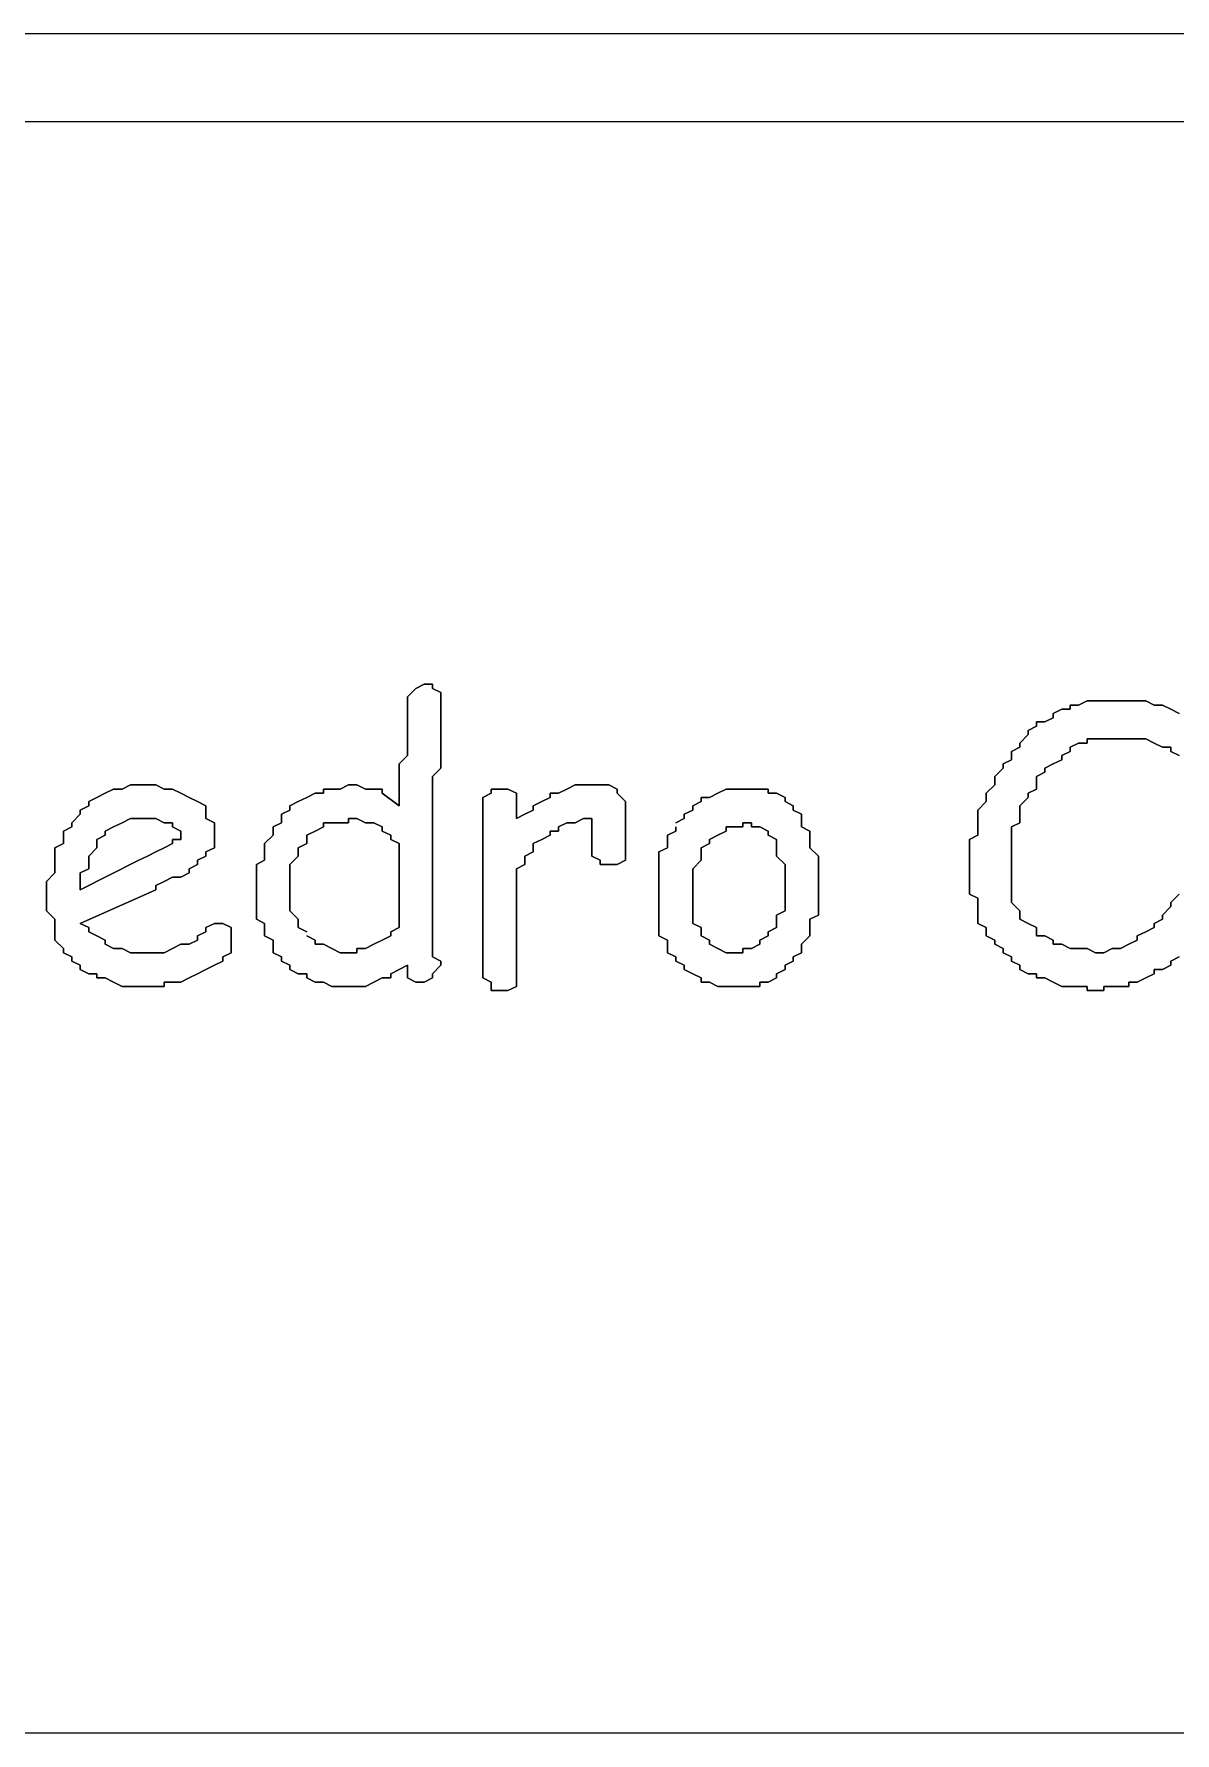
# Model space of a CAD drawing. Header units: metres. Extents: x 2.9 to 42.8, y 1.7 to 28.7.
# Drawn here: x 38.148 to 38.627, y 10.943 to 11.658 of the extents above; entities that cross this region are included whole.
import ezdxf

# ---------------------------------------------------------------- set-up
doc = ezdxf.new("R2010")
doc.units = ezdxf.units.M
doc.layers.add('NEGRO', color=7, linetype='Continuous')
doc.layers.add('VERDE', color=3, linetype='Continuous')

msp = doc.modelspace()

# ---------------------------------------------------------------- linework, layer by layer
at = {"layer": 'NEGRO', "lineweight": -3}
for points in [[(40.5836, 11.6575), (37.659, 11.6575)], [(40.5836, 11.6205), (37.659, 11.6205)], [(42.3545, 10.9432), (36.389, 10.9432)]]:
    msp.add_lwpolyline(points, dxfattribs=at)
at = {"layer": 'VERDE', "lineweight": -3}
for points in [[(38.3081, 11.3824), (38.3046, 11.3788), (38.3081, 11.3824)], [(38.3046, 11.3788), (38.3046, 11.3771), (38.3046, 11.3788)], [(38.3117, 11.3841), (38.3081, 11.3824), (38.3117, 11.3841)], [(38.3152, 11.3841), (38.3117, 11.3841), (38.3152, 11.3841)], [(38.3152, 11.3824), (38.3152, 11.3841), (38.3152, 11.3824)], [(38.3187, 11.3806), (38.3152, 11.3824), (38.3187, 11.3806)], [(38.3187, 11.3788), (38.3187, 11.3806), (38.3187, 11.3788)], [(38.3187, 11.3771), (38.3187, 11.3788), (38.3187, 11.3771)], [(38.3046, 11.3771), (38.3046, 11.3753), (38.3046, 11.3771)], [(38.3046, 11.3753), (38.3046, 11.3736), (38.3046, 11.3753)], [(38.3046, 11.3736), (38.3046, 11.3718), (38.3046, 11.3736)], [(38.3046, 11.3718), (38.3046, 11.37), (38.3046, 11.3718)], [(38.3187, 11.3753), (38.3187, 11.3771), (38.3187, 11.3753)], [(38.3187, 11.3736), (38.3187, 11.3753), (38.3187, 11.3736)], [(38.3187, 11.3718), (38.3187, 11.3736), (38.3187, 11.3718)], [(38.3187, 11.37), (38.3187, 11.3718), (38.3187, 11.37)], [(38.5798, 11.3736), (38.5762, 11.3718), (38.5798, 11.3736)], [(38.5762, 11.3718), (38.5762, 11.37), (38.5762, 11.3718)], [(38.5833, 11.3736), (38.5798, 11.3736), (38.5833, 11.3736)], [(38.5868, 11.3753), (38.5833, 11.3753), (38.5868, 11.3753)], [(38.5833, 11.3753), (38.5833, 11.3736), (38.5833, 11.3753)], [(38.5904, 11.3771), (38.5868, 11.3753), (38.5904, 11.3771)], [(38.5939, 11.3771), (38.5904, 11.3771), (38.5939, 11.3771)], [(38.5974, 11.3771), (38.5939, 11.3771), (38.5974, 11.3771)], [(38.6009, 11.3771), (38.5974, 11.3771), (38.6009, 11.3771)], [(38.6045, 11.3771), (38.6009, 11.3771), (38.6045, 11.3771)], [(38.608, 11.3771), (38.6045, 11.3771), (38.608, 11.3771)], [(38.6115, 11.3771), (38.608, 11.3771), (38.6115, 11.3771)], [(38.6151, 11.3771), (38.6115, 11.3771), (38.6151, 11.3771)], [(38.6186, 11.3753), (38.6151, 11.3771), (38.6186, 11.3753)], [(38.6221, 11.3753), (38.6186, 11.3753), (38.6221, 11.3753)], [(38.6256, 11.3736), (38.6221, 11.3753), (38.6256, 11.3736)], [(38.6292, 11.3718), (38.6256, 11.3736), (38.6292, 11.3718)], [(38.3046, 11.37), (38.3046, 11.3683), (38.3046, 11.37)], [(38.3046, 11.3683), (38.3046, 11.3647), (38.3046, 11.3683)], [(38.3046, 11.3647), (38.3046, 11.363), (38.3046, 11.3647)], [(38.3187, 11.3683), (38.3187, 11.37), (38.3187, 11.3683)], [(38.3187, 11.3665), (38.3187, 11.3683), (38.3187, 11.3665)], [(38.3187, 11.363), (38.3187, 11.3665), (38.3187, 11.363)], [(38.5692, 11.3665), (38.5657, 11.3647), (38.5692, 11.3665)], [(38.5657, 11.3647), (38.5657, 11.363), (38.5657, 11.3647)], [(38.5727, 11.3683), (38.5692, 11.3683), (38.5727, 11.3683)], [(38.5692, 11.3683), (38.5692, 11.3665), (38.5692, 11.3683)], [(38.5762, 11.37), (38.5727, 11.3683), (38.5762, 11.37)], [(38.3046, 11.363), (38.3046, 11.3612), (38.3046, 11.363)], [(38.3046, 11.3612), (38.3046, 11.3577), (38.3046, 11.3612)], [(38.3046, 11.3577), (38.3046, 11.3542), (38.3046, 11.3577)], [(38.3187, 11.3612), (38.3187, 11.363), (38.3187, 11.3612)], [(38.3187, 11.3577), (38.3187, 11.3612), (38.3187, 11.3577)], [(38.3187, 11.3559), (38.3187, 11.3577), (38.3187, 11.3559)], [(38.5621, 11.3577), (38.5586, 11.3559), (38.5621, 11.3577)], [(38.5657, 11.363), (38.5621, 11.3594), (38.5657, 11.363)], [(38.5621, 11.3594), (38.5621, 11.3577), (38.5621, 11.3594)], [(38.5833, 11.3577), (38.5868, 11.3594), (38.5833, 11.3577)], [(38.5833, 11.3559), (38.5833, 11.3577), (38.5833, 11.3559)], [(38.5868, 11.3594), (38.5904, 11.3594), (38.5868, 11.3594)], [(38.5904, 11.3594), (38.5904, 11.3612), (38.5904, 11.3594)], [(38.5904, 11.3612), (38.5939, 11.3612), (38.5904, 11.3612)], [(38.5939, 11.3612), (38.5974, 11.3612), (38.5939, 11.3612)], [(38.5974, 11.3612), (38.6009, 11.3612), (38.5974, 11.3612)], [(38.6009, 11.3612), (38.6045, 11.3612), (38.6009, 11.3612)], [(38.6045, 11.3612), (38.608, 11.3612), (38.6045, 11.3612)], [(38.608, 11.3612), (38.6115, 11.3612), (38.608, 11.3612)], [(38.6115, 11.3612), (38.6151, 11.3612), (38.6115, 11.3612)], [(38.6151, 11.3612), (38.6186, 11.3594), (38.6151, 11.3612)], [(38.6186, 11.3594), (38.6221, 11.3577), (38.6186, 11.3594)], [(38.6221, 11.3577), (38.6256, 11.3577), (38.6221, 11.3577)], [(38.6256, 11.3577), (38.6256, 11.3559), (38.6256, 11.3577)], [(38.3046, 11.3542), (38.3011, 11.3506), (38.3046, 11.3542)], [(38.3011, 11.3506), (38.3011, 11.3489), (38.3011, 11.3506)], [(38.3187, 11.3524), (38.3187, 11.3559), (38.3187, 11.3524)], [(38.3187, 11.3489), (38.3187, 11.3524), (38.3187, 11.3489)], [(38.5586, 11.3524), (38.5551, 11.3506), (38.5586, 11.3524)], [(38.5551, 11.3506), (38.5551, 11.3489), (38.5551, 11.3506)], [(38.5586, 11.3559), (38.5586, 11.3542), (38.5586, 11.3559)], [(38.5586, 11.3542), (38.5586, 11.3524), (38.5586, 11.3542)], [(38.5727, 11.3489), (38.5762, 11.3506), (38.5727, 11.3489)], [(38.5762, 11.3506), (38.5798, 11.3524), (38.5762, 11.3506)], [(38.5798, 11.3542), (38.5833, 11.3559), (38.5798, 11.3542)], [(38.5798, 11.3524), (38.5798, 11.3542), (38.5798, 11.3524)], [(38.6256, 11.3559), (38.6292, 11.3542), (38.6256, 11.3559)], [(38.3011, 11.3489), (38.3011, 11.3453), (38.3011, 11.3489)], [(38.3011, 11.3453), (38.3011, 11.3418), (38.3011, 11.3453)], [(38.3152, 11.3453), (38.3187, 11.3489), (38.3152, 11.3453)], [(38.3152, 11.3418), (38.3152, 11.3453), (38.3152, 11.3418)], [(38.5551, 11.3489), (38.5516, 11.3453), (38.5551, 11.3489)], [(38.5516, 11.3453), (38.5516, 11.3436), (38.5516, 11.3453)], [(38.5516, 11.3436), (38.5516, 11.3418), (38.5516, 11.3436)], [(38.5692, 11.3453), (38.5727, 11.3471), (38.5692, 11.3453)], [(38.5692, 11.3436), (38.5692, 11.3453), (38.5692, 11.3436)], [(38.5692, 11.34), (38.5692, 11.3436), (38.5692, 11.34)], [(38.5727, 11.3471), (38.5727, 11.3489), (38.5727, 11.3471)], [(38.1741, 11.3365), (38.1706, 11.3348), (38.1741, 11.3365)], [(38.1776, 11.3383), (38.1741, 11.3365), (38.1776, 11.3383)], [(38.1811, 11.34), (38.1776, 11.3383), (38.1811, 11.34)], [(38.1847, 11.34), (38.1811, 11.34), (38.1847, 11.34)], [(38.1882, 11.3418), (38.1847, 11.34), (38.1882, 11.3418)], [(38.1917, 11.3418), (38.1882, 11.3418), (38.1917, 11.3418)], [(38.1953, 11.3418), (38.1917, 11.3418), (38.1953, 11.3418)], [(38.1988, 11.3418), (38.1953, 11.3418), (38.1988, 11.3418)], [(38.2023, 11.34), (38.1988, 11.3418), (38.2023, 11.34)], [(38.2058, 11.34), (38.2023, 11.34), (38.2058, 11.34)], [(38.2094, 11.3383), (38.2058, 11.34), (38.2094, 11.3383)], [(38.2129, 11.3365), (38.2094, 11.3383), (38.2129, 11.3365)], [(38.2164, 11.3348), (38.2129, 11.3365), (38.2164, 11.3348)], [(38.2623, 11.3365), (38.2587, 11.3348), (38.2623, 11.3365)], [(38.2658, 11.3383), (38.2623, 11.3365), (38.2658, 11.3383)], [(38.2693, 11.3383), (38.2658, 11.3383), (38.2693, 11.3383)], [(38.2729, 11.34), (38.2693, 11.34), (38.2729, 11.34)], [(38.2693, 11.34), (38.2693, 11.3383), (38.2693, 11.34)], [(38.2764, 11.34), (38.2729, 11.34), (38.2764, 11.34)], [(38.2799, 11.3418), (38.2764, 11.34), (38.2799, 11.3418)], [(38.2834, 11.3418), (38.2799, 11.3418), (38.2834, 11.3418)], [(38.287, 11.34), (38.2834, 11.3418), (38.287, 11.34)], [(38.2905, 11.34), (38.287, 11.34), (38.2905, 11.34)], [(38.294, 11.34), (38.2905, 11.34), (38.294, 11.34)], [(38.294, 11.3383), (38.294, 11.34), (38.294, 11.3383)], [(38.3011, 11.333), (38.294, 11.3383), (38.3011, 11.333)], [(38.3011, 11.3418), (38.3011, 11.3365), (38.3011, 11.3418)], [(38.3011, 11.3365), (38.3011, 11.333), (38.3011, 11.3365)], [(38.3152, 11.3383), (38.3152, 11.3418), (38.3152, 11.3383)], [(38.3152, 11.3348), (38.3152, 11.3383), (38.3152, 11.3348)], [(38.3399, 11.3383), (38.3364, 11.3365), (38.3399, 11.3383)], [(38.3364, 11.3365), (38.3364, 11.333), (38.3364, 11.3365)], [(38.3434, 11.34), (38.3399, 11.34), (38.3434, 11.34)], [(38.3399, 11.34), (38.3399, 11.3383), (38.3399, 11.34)], [(38.3469, 11.34), (38.3434, 11.34), (38.3469, 11.34)], [(38.3505, 11.3383), (38.3469, 11.34), (38.3505, 11.3383)], [(38.3505, 11.3365), (38.3505, 11.3383), (38.3505, 11.3365)], [(38.3505, 11.333), (38.3505, 11.3365), (38.3505, 11.333)], [(38.3646, 11.3365), (38.3611, 11.3348), (38.3646, 11.3365)], [(38.3681, 11.3383), (38.3646, 11.3383), (38.3681, 11.3383)], [(38.3646, 11.3383), (38.3646, 11.3365), (38.3646, 11.3383)], [(38.3716, 11.34), (38.3681, 11.3383), (38.3716, 11.34)], [(38.3752, 11.3418), (38.3716, 11.34), (38.3752, 11.3418)], [(38.3787, 11.3418), (38.3752, 11.3418), (38.3787, 11.3418)], [(38.3822, 11.3418), (38.3787, 11.3418), (38.3822, 11.3418)], [(38.3857, 11.3418), (38.3822, 11.3418), (38.3857, 11.3418)], [(38.3893, 11.3418), (38.3857, 11.3418), (38.3893, 11.3418)], [(38.3928, 11.34), (38.3893, 11.3418), (38.3928, 11.34)], [(38.3928, 11.3383), (38.3928, 11.34), (38.3928, 11.3383)], [(38.3963, 11.3348), (38.3928, 11.3383), (38.3963, 11.3348)], [(38.4316, 11.3365), (38.4281, 11.3365), (38.4316, 11.3365)], [(38.4281, 11.3365), (38.4281, 11.3348), (38.4281, 11.3365)], [(38.4351, 11.3383), (38.4316, 11.3365), (38.4351, 11.3383)], [(38.4387, 11.34), (38.4351, 11.3383), (38.4387, 11.34)], [(38.4422, 11.34), (38.4387, 11.34), (38.4422, 11.34)], [(38.4457, 11.34), (38.4422, 11.34), (38.4457, 11.34)], [(38.4493, 11.34), (38.4457, 11.34), (38.4493, 11.34)], [(38.4528, 11.34), (38.4493, 11.34), (38.4528, 11.34)], [(38.4563, 11.34), (38.4528, 11.34), (38.4563, 11.34)], [(38.4563, 11.3383), (38.4563, 11.34), (38.4563, 11.3383)], [(38.4598, 11.3383), (38.4563, 11.3383), (38.4598, 11.3383)], [(38.4634, 11.3365), (38.4598, 11.3383), (38.4634, 11.3365)], [(38.4634, 11.3348), (38.4634, 11.3365), (38.4634, 11.3348)], [(38.5516, 11.3418), (38.548, 11.3383), (38.5516, 11.3418)], [(38.548, 11.3383), (38.548, 11.3365), (38.548, 11.3383)], [(38.548, 11.3365), (38.548, 11.3348), (38.548, 11.3365)], [(38.5621, 11.333), (38.5657, 11.3365), (38.5621, 11.333)], [(38.5657, 11.3383), (38.5692, 11.34), (38.5657, 11.3383)], [(38.5657, 11.3365), (38.5657, 11.3383), (38.5657, 11.3365)], [(38.167, 11.3295), (38.1635, 11.3259), (38.167, 11.3295)], [(38.1706, 11.333), (38.167, 11.3312), (38.1706, 11.333)], [(38.167, 11.3312), (38.167, 11.3295), (38.167, 11.3312)], [(38.1706, 11.3348), (38.1706, 11.333), (38.1706, 11.3348)], [(38.2199, 11.333), (38.2164, 11.3348), (38.2199, 11.333)], [(38.2199, 11.3295), (38.2199, 11.333), (38.2199, 11.3295)], [(38.2199, 11.3277), (38.2199, 11.3295), (38.2199, 11.3277)], [(38.2552, 11.3312), (38.2517, 11.3295), (38.2552, 11.3312)], [(38.2517, 11.3295), (38.2517, 11.3277), (38.2517, 11.3295)], [(38.2587, 11.3348), (38.2552, 11.333), (38.2587, 11.3348)], [(38.2552, 11.333), (38.2552, 11.3312), (38.2552, 11.333)], [(38.3152, 11.3295), (38.3152, 11.3348), (38.3152, 11.3295)], [(38.3152, 11.3259), (38.3152, 11.3295), (38.3152, 11.3259)], [(38.3364, 11.333), (38.3364, 11.3312), (38.3364, 11.333)], [(38.3364, 11.3312), (38.3364, 11.3277), (38.3364, 11.3312)], [(38.3505, 11.3312), (38.3505, 11.333), (38.3505, 11.3312)], [(38.3505, 11.3277), (38.3505, 11.3312), (38.3505, 11.3277)], [(38.354, 11.3295), (38.3505, 11.3277), (38.354, 11.3295)], [(38.3575, 11.3312), (38.354, 11.3295), (38.3575, 11.3312)], [(38.3611, 11.3348), (38.3575, 11.333), (38.3611, 11.3348)], [(38.3575, 11.333), (38.3575, 11.3312), (38.3575, 11.333)], [(38.3963, 11.333), (38.3963, 11.3348), (38.3963, 11.333)], [(38.3963, 11.3312), (38.3963, 11.333), (38.3963, 11.3312)], [(38.3963, 11.3277), (38.3963, 11.3312), (38.3963, 11.3277)], [(38.4246, 11.3312), (38.421, 11.3295), (38.4246, 11.3312)], [(38.421, 11.3295), (38.421, 11.3277), (38.421, 11.3295)], [(38.4281, 11.3348), (38.4246, 11.333), (38.4281, 11.3348)], [(38.4246, 11.333), (38.4246, 11.3312), (38.4246, 11.333)], [(38.4669, 11.333), (38.4634, 11.3348), (38.4669, 11.333)], [(38.4669, 11.3312), (38.4669, 11.333), (38.4669, 11.3312)], [(38.4704, 11.3295), (38.4669, 11.3312), (38.4704, 11.3295)], [(38.4704, 11.3259), (38.4704, 11.3295), (38.4704, 11.3259)], [(38.548, 11.3348), (38.5445, 11.3312), (38.548, 11.3348)], [(38.5445, 11.3312), (38.5445, 11.3295), (38.5445, 11.3312)], [(38.5445, 11.3295), (38.5445, 11.3259), (38.5445, 11.3295)], [(38.5621, 11.3312), (38.5621, 11.333), (38.5621, 11.3312)], [(38.5621, 11.3295), (38.5621, 11.3312), (38.5621, 11.3295)], [(38.5621, 11.3259), (38.5621, 11.3295), (38.5621, 11.3259)], [(38.1635, 11.3242), (38.16, 11.3224), (38.1635, 11.3242)], [(38.16, 11.3224), (38.16, 11.3189), (38.16, 11.3224)], [(38.1635, 11.3259), (38.1635, 11.3242), (38.1635, 11.3259)], [(38.1776, 11.3224), (38.1811, 11.3242), (38.1776, 11.3224)], [(38.1776, 11.3206), (38.1776, 11.3224), (38.1776, 11.3206)], [(38.1811, 11.3242), (38.1847, 11.3259), (38.1811, 11.3242)], [(38.1847, 11.3259), (38.1882, 11.3277), (38.1847, 11.3259)], [(38.1882, 11.3277), (38.1917, 11.3277), (38.1882, 11.3277)], [(38.1917, 11.3277), (38.1953, 11.3277), (38.1917, 11.3277)], [(38.1953, 11.3277), (38.1988, 11.3277), (38.1953, 11.3277)], [(38.1988, 11.3277), (38.2023, 11.3259), (38.1988, 11.3277)], [(38.2023, 11.3259), (38.2058, 11.3259), (38.2023, 11.3259)], [(38.2058, 11.3259), (38.2058, 11.3242), (38.2058, 11.3259)], [(38.2058, 11.3242), (38.2094, 11.3224), (38.2058, 11.3242)], [(38.2094, 11.3224), (38.2094, 11.3206), (38.2094, 11.3224)], [(38.2235, 11.3259), (38.2199, 11.3277), (38.2235, 11.3259)], [(38.2235, 11.3224), (38.2235, 11.3259), (38.2235, 11.3224)], [(38.2235, 11.3206), (38.2235, 11.3224), (38.2235, 11.3206)], [(38.2517, 11.3259), (38.2482, 11.3242), (38.2517, 11.3259)], [(38.2482, 11.3242), (38.2482, 11.3224), (38.2482, 11.3242)], [(38.2482, 11.3224), (38.2482, 11.3206), (38.2482, 11.3224)], [(38.2517, 11.3277), (38.2517, 11.3259), (38.2517, 11.3277)], [(38.2623, 11.3206), (38.2658, 11.3224), (38.2623, 11.3206)], [(38.2658, 11.3224), (38.2693, 11.3242), (38.2658, 11.3224)], [(38.2693, 11.3242), (38.2693, 11.3259), (38.2693, 11.3242)], [(38.2693, 11.3259), (38.2729, 11.3259), (38.2693, 11.3259)], [(38.2729, 11.3259), (38.2764, 11.3259), (38.2729, 11.3259)], [(38.2764, 11.3259), (38.2799, 11.3259), (38.2764, 11.3259)], [(38.2799, 11.3277), (38.2834, 11.3277), (38.2799, 11.3277)], [(38.2799, 11.3259), (38.2799, 11.3277), (38.2799, 11.3259)], [(38.2834, 11.3277), (38.287, 11.3259), (38.2834, 11.3277)], [(38.287, 11.3259), (38.2905, 11.3259), (38.287, 11.3259)], [(38.2905, 11.3259), (38.294, 11.3242), (38.2905, 11.3259)], [(38.294, 11.3242), (38.294, 11.3224), (38.294, 11.3242)], [(38.294, 11.3224), (38.2976, 11.3206), (38.294, 11.3224)], [(38.3152, 11.3242), (38.3152, 11.3259), (38.3152, 11.3242)], [(38.3152, 11.3206), (38.3152, 11.3242), (38.3152, 11.3206)], [(38.3364, 11.3277), (38.3364, 11.3259), (38.3364, 11.3277)], [(38.3364, 11.3259), (38.3364, 11.3224), (38.3364, 11.3259)], [(38.3364, 11.3224), (38.3364, 11.3189), (38.3364, 11.3224)], [(38.3646, 11.3206), (38.3646, 11.3224), (38.3646, 11.3206)], [(38.3646, 11.3224), (38.3681, 11.3224), (38.3646, 11.3224)], [(38.3681, 11.3242), (38.3716, 11.3259), (38.3681, 11.3242)], [(38.3681, 11.3224), (38.3681, 11.3242), (38.3681, 11.3224)], [(38.3716, 11.3259), (38.3752, 11.3259), (38.3716, 11.3259)], [(38.3752, 11.3259), (38.3787, 11.3277), (38.3752, 11.3259)], [(38.3787, 11.3277), (38.3822, 11.3277), (38.3787, 11.3277)], [(38.3822, 11.3277), (38.3822, 11.3206), (38.3822, 11.3277)], [(38.3963, 11.3242), (38.3963, 11.3277), (38.3963, 11.3242)], [(38.3963, 11.3224), (38.3963, 11.3242), (38.3963, 11.3224)], [(38.3963, 11.3206), (38.3963, 11.3224), (38.3963, 11.3206)], [(38.4175, 11.3224), (38.414, 11.3206), (38.4175, 11.3224)], [(38.421, 11.3277), (38.4175, 11.3259), (38.421, 11.3277)], [(38.4175, 11.3242), (38.4175, 11.3224), (38.4175, 11.3242)], [(38.4351, 11.3206), (38.4387, 11.3224), (38.4351, 11.3206)], [(38.4387, 11.3224), (38.4387, 11.3242), (38.4387, 11.3224)], [(38.4387, 11.3242), (38.4422, 11.3242), (38.4387, 11.3242)], [(38.4422, 11.3242), (38.4457, 11.3242), (38.4422, 11.3242)], [(38.4457, 11.3259), (38.4493, 11.3259), (38.4457, 11.3259)], [(38.4457, 11.3242), (38.4457, 11.3259), (38.4457, 11.3242)], [(38.4493, 11.3259), (38.4493, 11.3242), (38.4493, 11.3259)], [(38.4493, 11.3242), (38.4528, 11.3242), (38.4493, 11.3242)], [(38.4528, 11.3242), (38.4563, 11.3224), (38.4528, 11.3242)], [(38.4563, 11.3224), (38.4563, 11.3206), (38.4563, 11.3224)], [(38.4704, 11.3242), (38.4704, 11.3259), (38.4704, 11.3242)], [(38.4739, 11.3224), (38.4704, 11.3242), (38.4739, 11.3224)], [(38.4739, 11.3206), (38.4739, 11.3224), (38.4739, 11.3206)], [(38.5445, 11.3259), (38.5445, 11.3242), (38.5445, 11.3259)], [(38.5445, 11.3242), (38.5445, 11.3206), (38.5445, 11.3242)], [(38.5586, 11.3242), (38.5621, 11.3259), (38.5586, 11.3242)], [(38.5586, 11.3206), (38.5586, 11.3242), (38.5586, 11.3206)], [(38.16, 11.3171), (38.1564, 11.3153), (38.16, 11.3171)], [(38.1564, 11.3153), (38.1564, 11.3118), (38.1564, 11.3153)], [(38.16, 11.3189), (38.16, 11.3171), (38.16, 11.3189)], [(38.1706, 11.3118), (38.1741, 11.3153), (38.1706, 11.3118)], [(38.1741, 11.3189), (38.1776, 11.3206), (38.1741, 11.3189)], [(38.1741, 11.3171), (38.1741, 11.3189), (38.1741, 11.3171)], [(38.1741, 11.3153), (38.1741, 11.3171), (38.1741, 11.3153)], [(38.2023, 11.3153), (38.1988, 11.3136), (38.2023, 11.3153)], [(38.2058, 11.3171), (38.2023, 11.3153), (38.2058, 11.3171)], [(38.2094, 11.3189), (38.2058, 11.3189), (38.2094, 11.3189)], [(38.2058, 11.3189), (38.2058, 11.3171), (38.2058, 11.3189)], [(38.2094, 11.3206), (38.2094, 11.3189), (38.2094, 11.3206)], [(38.2199, 11.3136), (38.2235, 11.3153), (38.2199, 11.3136)], [(38.2235, 11.3189), (38.2235, 11.3206), (38.2235, 11.3189)], [(38.2235, 11.3153), (38.2235, 11.3189), (38.2235, 11.3153)], [(38.2482, 11.3206), (38.2446, 11.3171), (38.2482, 11.3206)], [(38.2446, 11.3171), (38.2446, 11.3153), (38.2446, 11.3171)], [(38.2446, 11.3153), (38.2446, 11.3136), (38.2446, 11.3153)], [(38.2587, 11.3153), (38.2623, 11.3171), (38.2587, 11.3153)], [(38.2587, 11.3136), (38.2587, 11.3153), (38.2587, 11.3136)], [(38.2623, 11.3189), (38.2623, 11.3206), (38.2623, 11.3189)], [(38.2623, 11.3171), (38.2623, 11.3189), (38.2623, 11.3171)], [(38.2976, 11.3206), (38.2976, 11.3189), (38.2976, 11.3206)], [(38.2976, 11.3189), (38.3011, 11.3171), (38.2976, 11.3189)], [(38.3011, 11.3171), (38.3011, 11.3136), (38.3011, 11.3171)], [(38.3152, 11.3171), (38.3152, 11.3206), (38.3152, 11.3171)], [(38.3152, 11.3153), (38.3152, 11.3171), (38.3152, 11.3153)], [(38.3152, 11.3118), (38.3152, 11.3153), (38.3152, 11.3118)], [(38.3364, 11.3189), (38.3364, 11.3171), (38.3364, 11.3189)], [(38.3364, 11.3171), (38.3364, 11.2642), (38.3364, 11.3171)], [(38.3575, 11.3171), (38.3611, 11.3189), (38.3575, 11.3171)], [(38.3575, 11.3153), (38.3575, 11.3171), (38.3575, 11.3153)], [(38.3575, 11.3136), (38.3575, 11.3153), (38.3575, 11.3136)], [(38.3611, 11.3189), (38.3646, 11.3206), (38.3611, 11.3189)], [(38.3822, 11.3206), (38.3822, 11.3171), (38.3822, 11.3206)], [(38.3822, 11.3171), (38.3822, 11.3153), (38.3822, 11.3171)], [(38.3822, 11.3153), (38.3822, 11.3136), (38.3822, 11.3153)], [(38.3963, 11.3171), (38.3963, 11.3206), (38.3963, 11.3171)], [(38.3963, 11.3153), (38.3963, 11.3171), (38.3963, 11.3153)], [(38.3963, 11.3118), (38.3963, 11.3153), (38.3963, 11.3118)], [(38.414, 11.3153), (38.4104, 11.3136), (38.414, 11.3153)], [(38.414, 11.3206), (38.414, 11.3189), (38.414, 11.3206)], [(38.414, 11.3189), (38.414, 11.3153), (38.414, 11.3189)], [(38.4281, 11.3153), (38.4316, 11.3171), (38.4281, 11.3153)], [(38.4281, 11.3136), (38.4281, 11.3153), (38.4281, 11.3136)], [(38.4316, 11.3189), (38.4351, 11.3206), (38.4316, 11.3189)], [(38.4316, 11.3171), (38.4316, 11.3189), (38.4316, 11.3171)], [(38.4563, 11.3206), (38.4598, 11.3189), (38.4563, 11.3206)], [(38.4598, 11.3189), (38.4598, 11.3153), (38.4598, 11.3189)], [(38.4598, 11.3153), (38.4598, 11.3136), (38.4598, 11.3153)], [(38.4739, 11.3171), (38.4739, 11.3206), (38.4739, 11.3171)], [(38.4739, 11.3153), (38.4739, 11.3171), (38.4739, 11.3153)], [(38.4775, 11.3118), (38.4739, 11.3153), (38.4775, 11.3118)], [(38.5445, 11.3206), (38.541, 11.3189), (38.5445, 11.3206)], [(38.541, 11.3189), (38.541, 11.3153), (38.541, 11.3189)], [(38.541, 11.3153), (38.541, 11.3136), (38.541, 11.3153)], [(38.5586, 11.3189), (38.5586, 11.3206), (38.5586, 11.3189)], [(38.5586, 11.3153), (38.5586, 11.3189), (38.5586, 11.3153)], [(38.5586, 11.3136), (38.5586, 11.3153), (38.5586, 11.3136)], [(38.1564, 11.3118), (38.1564, 11.3101), (38.1564, 11.3118)], [(38.1564, 11.3101), (38.1564, 11.3065), (38.1564, 11.3101)], [(38.1917, 11.3101), (38.167, 11.2977), (38.1917, 11.3101)], [(38.1706, 11.3101), (38.1706, 11.3118), (38.1706, 11.3101)], [(38.1706, 11.3065), (38.1706, 11.3101), (38.1706, 11.3065)], [(38.1953, 11.3118), (38.1917, 11.3101), (38.1953, 11.3118)], [(38.1988, 11.3136), (38.1953, 11.3118), (38.1988, 11.3136)], [(38.2129, 11.3065), (38.2164, 11.3083), (38.2129, 11.3065)], [(38.2164, 11.3101), (38.2199, 11.3118), (38.2164, 11.3101)], [(38.2164, 11.3083), (38.2164, 11.3101), (38.2164, 11.3083)], [(38.2199, 11.3118), (38.2199, 11.3136), (38.2199, 11.3118)], [(38.2446, 11.3101), (38.2411, 11.3083), (38.2446, 11.3101)], [(38.2411, 11.3083), (38.2411, 11.3048), (38.2411, 11.3083)], [(38.2446, 11.3136), (38.2446, 11.3101), (38.2446, 11.3136)], [(38.2552, 11.3083), (38.2587, 11.3118), (38.2552, 11.3083)], [(38.2552, 11.3065), (38.2552, 11.3083), (38.2552, 11.3065)], [(38.2587, 11.3118), (38.2587, 11.3136), (38.2587, 11.3118)], [(38.3011, 11.3136), (38.3011, 11.3048), (38.3011, 11.3136)], [(38.3152, 11.3101), (38.3152, 11.3118), (38.3152, 11.3101)], [(38.3152, 11.3065), (38.3152, 11.3101), (38.3152, 11.3065)], [(38.3505, 11.3065), (38.354, 11.3083), (38.3505, 11.3065)], [(38.354, 11.3118), (38.3575, 11.3136), (38.354, 11.3118)], [(38.354, 11.3083), (38.354, 11.3118), (38.354, 11.3083)], [(38.3822, 11.3136), (38.3822, 11.3118), (38.3822, 11.3136)], [(38.3822, 11.3118), (38.3857, 11.3101), (38.3822, 11.3118)], [(38.3857, 11.3101), (38.3857, 11.3083), (38.3857, 11.3101)], [(38.3857, 11.3083), (38.3893, 11.3083), (38.3857, 11.3083)], [(38.3893, 11.3083), (38.3928, 11.3083), (38.3893, 11.3083)], [(38.3928, 11.3083), (38.3963, 11.3101), (38.3928, 11.3083)], [(38.3963, 11.3101), (38.3963, 11.3118), (38.3963, 11.3101)], [(38.4104, 11.3136), (38.4104, 11.3101), (38.4104, 11.3136)], [(38.4104, 11.3101), (38.4104, 11.3083), (38.4104, 11.3101)], [(38.4104, 11.3083), (38.4104, 11.3048), (38.4104, 11.3083)], [(38.4246, 11.3065), (38.4281, 11.3101), (38.4246, 11.3065)], [(38.4281, 11.3118), (38.4281, 11.3136), (38.4281, 11.3118)], [(38.4281, 11.3101), (38.4281, 11.3118), (38.4281, 11.3101)], [(38.4598, 11.3136), (38.4598, 11.3118), (38.4598, 11.3136)], [(38.4598, 11.3118), (38.4634, 11.3083), (38.4598, 11.3118)], [(38.4634, 11.3083), (38.4634, 11.3048), (38.4634, 11.3083)], [(38.4775, 11.3101), (38.4775, 11.3118), (38.4775, 11.3101)], [(38.4775, 11.3065), (38.4775, 11.3101), (38.4775, 11.3065)], [(38.541, 11.3136), (38.541, 11.3101), (38.541, 11.3136)], [(38.541, 11.3101), (38.541, 11.3083), (38.541, 11.3101)], [(38.541, 11.3083), (38.541, 11.3048), (38.541, 11.3083)], [(38.5586, 11.3101), (38.5586, 11.3136), (38.5586, 11.3101)], [(38.5586, 11.3083), (38.5586, 11.3101), (38.5586, 11.3083)], [(38.5586, 11.3048), (38.5586, 11.3083), (38.5586, 11.3048)], [(38.1564, 11.3048), (38.1529, 11.3012), (38.1564, 11.3048)], [(38.1529, 11.3012), (38.1529, 11.2995), (38.1529, 11.3012)], [(38.1564, 11.3065), (38.1564, 11.3048), (38.1564, 11.3065)], [(38.167, 11.3048), (38.1706, 11.3065), (38.167, 11.3048)], [(38.167, 11.3012), (38.167, 11.3048), (38.167, 11.3012)], [(38.167, 11.2977), (38.167, 11.3012), (38.167, 11.2977)], [(38.1988, 11.2995), (38.2023, 11.3012), (38.1988, 11.2995)], [(38.2023, 11.3012), (38.2058, 11.303), (38.2023, 11.3012)], [(38.2058, 11.303), (38.2094, 11.303), (38.2058, 11.303)], [(38.2094, 11.303), (38.2129, 11.3048), (38.2094, 11.303)], [(38.2129, 11.3048), (38.2129, 11.3065), (38.2129, 11.3048)], [(38.2411, 11.3048), (38.2411, 11.3012), (38.2411, 11.3048)], [(38.2411, 11.3012), (38.2411, 11.2995), (38.2411, 11.3012)], [(38.2552, 11.303), (38.2552, 11.3065), (38.2552, 11.303)], [(38.2552, 11.2995), (38.2552, 11.303), (38.2552, 11.2995)], [(38.3011, 11.3048), (38.3011, 11.2959), (38.3011, 11.3048)], [(38.3152, 11.303), (38.3152, 11.3065), (38.3152, 11.303)], [(38.3152, 11.2995), (38.3152, 11.303), (38.3152, 11.2995)], [(38.3505, 11.2642), (38.3505, 11.3065), (38.3505, 11.2642)], [(38.4104, 11.3048), (38.4104, 11.303), (38.4104, 11.3048)], [(38.4104, 11.303), (38.4104, 11.2995), (38.4104, 11.303)], [(38.4246, 11.3048), (38.4246, 11.3065), (38.4246, 11.3048)], [(38.4246, 11.3012), (38.4246, 11.3048), (38.4246, 11.3012)], [(38.4246, 11.2995), (38.4246, 11.3012), (38.4246, 11.2995)], [(38.4634, 11.3048), (38.4634, 11.303), (38.4634, 11.3048)], [(38.4634, 11.303), (38.4634, 11.2995), (38.4634, 11.303)], [(38.4775, 11.303), (38.4775, 11.3065), (38.4775, 11.303)], [(38.4775, 11.3012), (38.4775, 11.303), (38.4775, 11.3012)], [(38.4775, 11.2995), (38.4775, 11.3012), (38.4775, 11.2995)], [(38.541, 11.3048), (38.541, 11.3012), (38.541, 11.3048)], [(38.541, 11.3012), (38.541, 11.2995), (38.541, 11.3012)], [(38.5586, 11.303), (38.5586, 11.3048), (38.5586, 11.303)], [(38.5586, 11.2995), (38.5586, 11.303), (38.5586, 11.2995)], [(38.1529, 11.2995), (38.1529, 11.2959), (38.1529, 11.2995)], [(38.1529, 11.2959), (38.1529, 11.2924), (38.1529, 11.2959)], [(38.167, 11.2836), (38.1988, 11.2977), (38.167, 11.2836)], [(38.1988, 11.2977), (38.1988, 11.2995), (38.1988, 11.2977)], [(38.2411, 11.2995), (38.2411, 11.2959), (38.2411, 11.2995)], [(38.2411, 11.2959), (38.2411, 11.2942), (38.2411, 11.2959)], [(38.2411, 11.2942), (38.2411, 11.2907), (38.2411, 11.2942)], [(38.2552, 11.2959), (38.2552, 11.2995), (38.2552, 11.2959)], [(38.2552, 11.2942), (38.2552, 11.2959), (38.2552, 11.2942)], [(38.2552, 11.2907), (38.2552, 11.2942), (38.2552, 11.2907)], [(38.3011, 11.2959), (38.3011, 11.2836), (38.3011, 11.2959)], [(38.3152, 11.2959), (38.3152, 11.2995), (38.3152, 11.2959)], [(38.3152, 11.2924), (38.3152, 11.2959), (38.3152, 11.2924)], [(38.4104, 11.2995), (38.4104, 11.2977), (38.4104, 11.2995)], [(38.4104, 11.2977), (38.4104, 11.2942), (38.4104, 11.2977)], [(38.4104, 11.2942), (38.4104, 11.2924), (38.4104, 11.2942)], [(38.4246, 11.2959), (38.4246, 11.2995), (38.4246, 11.2959)], [(38.4246, 11.2942), (38.4246, 11.2959), (38.4246, 11.2942)], [(38.4246, 11.2907), (38.4246, 11.2942), (38.4246, 11.2907)], [(38.4634, 11.2995), (38.4634, 11.2959), (38.4634, 11.2995)], [(38.4634, 11.2959), (38.4634, 11.2942), (38.4634, 11.2959)], [(38.4634, 11.2942), (38.4634, 11.2924), (38.4634, 11.2942)], [(38.4775, 11.2959), (38.4775, 11.2995), (38.4775, 11.2959)], [(38.4775, 11.2942), (38.4775, 11.2959), (38.4775, 11.2942)], [(38.4775, 11.2907), (38.4775, 11.2942), (38.4775, 11.2907)], [(38.541, 11.2995), (38.541, 11.2959), (38.541, 11.2995)], [(38.541, 11.2959), (38.5445, 11.2942), (38.541, 11.2959)], [(38.5445, 11.2942), (38.5445, 11.2907), (38.5445, 11.2942)], [(38.5586, 11.2959), (38.5586, 11.2995), (38.5586, 11.2959)], [(38.5586, 11.2942), (38.5586, 11.2959), (38.5586, 11.2942)], [(38.5586, 11.2924), (38.5586, 11.2942), (38.5586, 11.2924)], [(38.6292, 11.2959), (38.6256, 11.2924), (38.6292, 11.2959)], [(38.1529, 11.2924), (38.1529, 11.2907), (38.1529, 11.2924)], [(38.1529, 11.2907), (38.1529, 11.2889), (38.1529, 11.2907)], [(38.1529, 11.2889), (38.1564, 11.2854), (38.1529, 11.2889)], [(38.2411, 11.2907), (38.2411, 11.2889), (38.2411, 11.2907)], [(38.2411, 11.2889), (38.2411, 11.2854), (38.2411, 11.2889)], [(38.2552, 11.2889), (38.2552, 11.2907), (38.2552, 11.2889)], [(38.2587, 11.2854), (38.2552, 11.2889), (38.2587, 11.2854)], [(38.3152, 11.2889), (38.3152, 11.2924), (38.3152, 11.2889)], [(38.3152, 11.2871), (38.3152, 11.2889), (38.3152, 11.2871)], [(38.3152, 11.2836), (38.3152, 11.2871), (38.3152, 11.2836)], [(38.4104, 11.2924), (38.4104, 11.2889), (38.4104, 11.2924)], [(38.4104, 11.2889), (38.4104, 11.2871), (38.4104, 11.2889)], [(38.4104, 11.2871), (38.4104, 11.2836), (38.4104, 11.2871)], [(38.4246, 11.2889), (38.4246, 11.2907), (38.4246, 11.2889)], [(38.4246, 11.2854), (38.4246, 11.2889), (38.4246, 11.2854)], [(38.4634, 11.2889), (38.4598, 11.2871), (38.4634, 11.2889)], [(38.4598, 11.2871), (38.4598, 11.2836), (38.4598, 11.2871)], [(38.4634, 11.2924), (38.4634, 11.2889), (38.4634, 11.2924)], [(38.4739, 11.2854), (38.4775, 11.2871), (38.4739, 11.2854)], [(38.4775, 11.2871), (38.4775, 11.2907), (38.4775, 11.2871)], [(38.5445, 11.2907), (38.5445, 11.2889), (38.5445, 11.2907)], [(38.5445, 11.2889), (38.5445, 11.2854), (38.5445, 11.2889)], [(38.5621, 11.2889), (38.5586, 11.2924), (38.5621, 11.2889)], [(38.5621, 11.2871), (38.5621, 11.2889), (38.5621, 11.2871)], [(38.5621, 11.2854), (38.5621, 11.2871), (38.5621, 11.2854)], [(38.6256, 11.2907), (38.6221, 11.2871), (38.6256, 11.2907)], [(38.6221, 11.2871), (38.6221, 11.2854), (38.6221, 11.2871)], [(38.6256, 11.2924), (38.6256, 11.2907), (38.6256, 11.2924)], [(38.1564, 11.2854), (38.1564, 11.2836), (38.1564, 11.2854)], [(38.1564, 11.2836), (38.1564, 11.2801), (38.1564, 11.2836)], [(38.1564, 11.2801), (38.1564, 11.2783), (38.1564, 11.2801)], [(38.1706, 11.2818), (38.167, 11.2836), (38.1706, 11.2818)], [(38.1706, 11.2801), (38.1706, 11.2818), (38.1706, 11.2801)], [(38.1741, 11.2783), (38.1706, 11.2801), (38.1741, 11.2783)], [(38.2199, 11.2801), (38.2164, 11.2783), (38.2199, 11.2801)], [(38.2235, 11.2836), (38.2199, 11.2818), (38.2235, 11.2836)], [(38.2199, 11.2818), (38.2199, 11.2801), (38.2199, 11.2818)], [(38.227, 11.2836), (38.2235, 11.2836), (38.227, 11.2836)], [(38.2305, 11.2818), (38.227, 11.2836), (38.2305, 11.2818)], [(38.2305, 11.2801), (38.2305, 11.2818), (38.2305, 11.2801)], [(38.2305, 11.2765), (38.2305, 11.2801), (38.2305, 11.2765)], [(38.2411, 11.2854), (38.2446, 11.2836), (38.2411, 11.2854)], [(38.2446, 11.2836), (38.2446, 11.2818), (38.2446, 11.2836)], [(38.2446, 11.2818), (38.2446, 11.2783), (38.2446, 11.2818)], [(38.2587, 11.2836), (38.2587, 11.2854), (38.2587, 11.2836)], [(38.2587, 11.2818), (38.2587, 11.2836), (38.2587, 11.2818)], [(38.2623, 11.2801), (38.2587, 11.2818), (38.2623, 11.2801)], [(38.3011, 11.2818), (38.2976, 11.2801), (38.3011, 11.2818)], [(38.2976, 11.2801), (38.2976, 11.2783), (38.2976, 11.2801)], [(38.3011, 11.2836), (38.3011, 11.2818), (38.3011, 11.2836)], [(38.3152, 11.2818), (38.3152, 11.2836), (38.3152, 11.2818)], [(38.3152, 11.2783), (38.3152, 11.2818), (38.3152, 11.2783)], [(38.4104, 11.2836), (38.4104, 11.2818), (38.4104, 11.2836)], [(38.4104, 11.2818), (38.4104, 11.2783), (38.4104, 11.2818)], [(38.4246, 11.2836), (38.4246, 11.2854), (38.4246, 11.2836)], [(38.4281, 11.2818), (38.4246, 11.2836), (38.4281, 11.2818)], [(38.4281, 11.2783), (38.4281, 11.2818), (38.4281, 11.2783)], [(38.4598, 11.2818), (38.4563, 11.2801), (38.4598, 11.2818)], [(38.4563, 11.2801), (38.4563, 11.2783), (38.4563, 11.2801)], [(38.4598, 11.2836), (38.4598, 11.2818), (38.4598, 11.2836)], [(38.4739, 11.2836), (38.4739, 11.2854), (38.4739, 11.2836)], [(38.4739, 11.2801), (38.4739, 11.2836), (38.4739, 11.2801)], [(38.4739, 11.2783), (38.4739, 11.2801), (38.4739, 11.2783)], [(38.5445, 11.2854), (38.5445, 11.2836), (38.5445, 11.2854)], [(38.5445, 11.2836), (38.548, 11.2818), (38.5445, 11.2836)], [(38.548, 11.2818), (38.548, 11.2783), (38.548, 11.2818)], [(38.5657, 11.2836), (38.5621, 11.2854), (38.5657, 11.2836)], [(38.5692, 11.2818), (38.5657, 11.2836), (38.5692, 11.2818)], [(38.5692, 11.2801), (38.5692, 11.2818), (38.5692, 11.2801)], [(38.5692, 11.2783), (38.5692, 11.2801), (38.5692, 11.2783)], [(38.6151, 11.2801), (38.6115, 11.2783), (38.6151, 11.2801)], [(38.6186, 11.2818), (38.6151, 11.2801), (38.6186, 11.2818)], [(38.6221, 11.2854), (38.6186, 11.2836), (38.6221, 11.2854)], [(38.6186, 11.2836), (38.6186, 11.2818), (38.6186, 11.2836)], [(38.1564, 11.2783), (38.1564, 11.2765), (38.1564, 11.2783)], [(38.1564, 11.2765), (38.16, 11.273), (38.1564, 11.2765)], [(38.16, 11.273), (38.16, 11.2712), (38.16, 11.273)], [(38.1776, 11.2765), (38.1741, 11.2783), (38.1776, 11.2765)], [(38.1776, 11.2748), (38.1776, 11.2765), (38.1776, 11.2748)], [(38.1811, 11.273), (38.1776, 11.2748), (38.1811, 11.273)], [(38.1847, 11.273), (38.1811, 11.273), (38.1847, 11.273)], [(38.1882, 11.2712), (38.1847, 11.273), (38.1882, 11.2712)], [(38.2058, 11.273), (38.2023, 11.2712), (38.2058, 11.273)], [(38.2094, 11.2748), (38.2058, 11.273), (38.2094, 11.2748)], [(38.2129, 11.2748), (38.2094, 11.2748), (38.2129, 11.2748)], [(38.2164, 11.2765), (38.2129, 11.2748), (38.2164, 11.2765)], [(38.2164, 11.2783), (38.2164, 11.2765), (38.2164, 11.2783)], [(38.2305, 11.2748), (38.2305, 11.2765), (38.2305, 11.2748)], [(38.2305, 11.273), (38.2305, 11.2748), (38.2305, 11.273)], [(38.2305, 11.2712), (38.2305, 11.273), (38.2305, 11.2712)], [(38.2446, 11.2783), (38.2482, 11.2765), (38.2446, 11.2783)], [(38.2482, 11.2765), (38.2482, 11.2748), (38.2482, 11.2765)], [(38.2482, 11.2748), (38.2482, 11.2712), (38.2482, 11.2748)], [(38.2658, 11.2765), (38.2623, 11.2783), (38.2658, 11.2765)], [(38.2658, 11.2748), (38.2658, 11.2765), (38.2658, 11.2748)], [(38.2693, 11.2748), (38.2658, 11.2748), (38.2693, 11.2748)], [(38.2729, 11.273), (38.2693, 11.2748), (38.2729, 11.273)], [(38.2764, 11.2712), (38.2729, 11.273), (38.2764, 11.2712)], [(38.287, 11.273), (38.2834, 11.273), (38.287, 11.273)], [(38.2834, 11.273), (38.2834, 11.2712), (38.2834, 11.273)], [(38.2905, 11.2748), (38.287, 11.273), (38.2905, 11.2748)], [(38.294, 11.2765), (38.2905, 11.2748), (38.294, 11.2765)], [(38.2976, 11.2783), (38.294, 11.2765), (38.2976, 11.2783)], [(38.3152, 11.2765), (38.3152, 11.2783), (38.3152, 11.2765)], [(38.3152, 11.2748), (38.3152, 11.2765), (38.3152, 11.2748)], [(38.3152, 11.2712), (38.3152, 11.2748), (38.3152, 11.2712)], [(38.4104, 11.2783), (38.414, 11.2765), (38.4104, 11.2783)], [(38.414, 11.2765), (38.414, 11.2748), (38.414, 11.2765)], [(38.414, 11.2748), (38.414, 11.2712), (38.414, 11.2748)], [(38.4316, 11.2765), (38.4281, 11.2783), (38.4316, 11.2765)], [(38.4316, 11.2748), (38.4316, 11.2765), (38.4316, 11.2748)], [(38.4351, 11.273), (38.4316, 11.2748), (38.4351, 11.273)], [(38.4387, 11.2712), (38.4351, 11.273), (38.4387, 11.2712)], [(38.4493, 11.273), (38.4457, 11.273), (38.4493, 11.273)], [(38.4457, 11.273), (38.4457, 11.2712), (38.4457, 11.273)], [(38.4528, 11.2748), (38.4493, 11.273), (38.4528, 11.2748)], [(38.4563, 11.2783), (38.4528, 11.2765), (38.4563, 11.2783)], [(38.4528, 11.2765), (38.4528, 11.2748), (38.4528, 11.2765)], [(38.4704, 11.2748), (38.4739, 11.2783), (38.4704, 11.2748)], [(38.4704, 11.273), (38.4704, 11.2748), (38.4704, 11.273)], [(38.4704, 11.2712), (38.4704, 11.273), (38.4704, 11.2712)], [(38.548, 11.2783), (38.5516, 11.2765), (38.548, 11.2783)], [(38.5516, 11.2765), (38.5516, 11.2748), (38.5516, 11.2765)], [(38.5516, 11.2748), (38.5551, 11.273), (38.5516, 11.2748)], [(38.5551, 11.273), (38.5551, 11.2712), (38.5551, 11.273)], [(38.5727, 11.2783), (38.5692, 11.2783), (38.5727, 11.2783)], [(38.5762, 11.2765), (38.5727, 11.2783), (38.5762, 11.2765)], [(38.5762, 11.2748), (38.5762, 11.2765), (38.5762, 11.2748)], [(38.5798, 11.2748), (38.5762, 11.2748), (38.5798, 11.2748)], [(38.5833, 11.273), (38.5798, 11.2748), (38.5833, 11.273)], [(38.5868, 11.273), (38.5833, 11.273), (38.5868, 11.273)], [(38.5904, 11.273), (38.5868, 11.273), (38.5904, 11.273)], [(38.5939, 11.2712), (38.5904, 11.273), (38.5939, 11.2712)], [(38.6009, 11.273), (38.5974, 11.2712), (38.6009, 11.273)], [(38.6045, 11.273), (38.6009, 11.273), (38.6045, 11.273)], [(38.608, 11.2748), (38.6045, 11.273), (38.608, 11.2748)], [(38.6115, 11.2765), (38.608, 11.2748), (38.6115, 11.2765)], [(38.6115, 11.2783), (38.6115, 11.2765), (38.6115, 11.2783)], [(38.16, 11.2712), (38.1635, 11.2695), (38.16, 11.2712)], [(38.1635, 11.2695), (38.1635, 11.2677), (38.1635, 11.2695)], [(38.1635, 11.2677), (38.167, 11.266), (38.1635, 11.2677)], [(38.167, 11.266), (38.167, 11.2642), (38.167, 11.266)], [(38.1917, 11.2712), (38.1882, 11.2712), (38.1917, 11.2712)], [(38.1953, 11.2712), (38.1917, 11.2712), (38.1953, 11.2712)], [(38.1988, 11.2712), (38.1953, 11.2712), (38.1988, 11.2712)], [(38.2023, 11.2712), (38.1988, 11.2712), (38.2023, 11.2712)], [(38.2199, 11.2642), (38.2235, 11.266), (38.2199, 11.2642)], [(38.2235, 11.266), (38.227, 11.2677), (38.2235, 11.266)], [(38.227, 11.2695), (38.2305, 11.2712), (38.227, 11.2695)], [(38.227, 11.2677), (38.227, 11.2695), (38.227, 11.2677)], [(38.2482, 11.2712), (38.2517, 11.2695), (38.2482, 11.2712)], [(38.2517, 11.2695), (38.2517, 11.2677), (38.2517, 11.2695)], [(38.2517, 11.2677), (38.2552, 11.266), (38.2517, 11.2677)], [(38.2552, 11.266), (38.2552, 11.2642), (38.2552, 11.266)], [(38.2799, 11.2712), (38.2764, 11.2712), (38.2799, 11.2712)], [(38.2834, 11.2712), (38.2799, 11.2712), (38.2834, 11.2712)], [(38.3011, 11.2642), (38.3046, 11.266), (38.3011, 11.2642)], [(38.3046, 11.266), (38.3046, 11.2624), (38.3046, 11.266)], [(38.3152, 11.2695), (38.3152, 11.2712), (38.3152, 11.2695)], [(38.3187, 11.2677), (38.3152, 11.2695), (38.3187, 11.2677)], [(38.3152, 11.2624), (38.3187, 11.266), (38.3152, 11.2624)], [(38.3187, 11.266), (38.3187, 11.2677), (38.3187, 11.266)], [(38.414, 11.2712), (38.4175, 11.2695), (38.414, 11.2712)], [(38.4175, 11.2695), (38.4175, 11.2677), (38.4175, 11.2695)], [(38.4175, 11.2677), (38.421, 11.266), (38.4175, 11.2677)], [(38.421, 11.266), (38.421, 11.2642), (38.421, 11.266)], [(38.4422, 11.2712), (38.4387, 11.2712), (38.4422, 11.2712)], [(38.4457, 11.2712), (38.4422, 11.2712), (38.4457, 11.2712)], [(38.4634, 11.266), (38.4669, 11.2677), (38.4634, 11.266)], [(38.4634, 11.2642), (38.4634, 11.266), (38.4634, 11.2642)], [(38.4669, 11.2695), (38.4704, 11.2712), (38.4669, 11.2695)], [(38.4669, 11.2677), (38.4669, 11.2695), (38.4669, 11.2677)], [(38.5551, 11.2712), (38.5586, 11.2695), (38.5551, 11.2712)], [(38.5586, 11.2695), (38.5586, 11.2677), (38.5586, 11.2695)], [(38.5586, 11.2677), (38.5621, 11.266), (38.5586, 11.2677)], [(38.5621, 11.266), (38.5621, 11.2642), (38.5621, 11.266)], [(38.5974, 11.2712), (38.5939, 11.2712), (38.5974, 11.2712)], [(38.6221, 11.2642), (38.6256, 11.266), (38.6221, 11.2642)], [(38.6256, 11.2677), (38.6292, 11.2695), (38.6256, 11.2677)], [(38.6256, 11.266), (38.6256, 11.2677), (38.6256, 11.266)], [(38.167, 11.2642), (38.1706, 11.2624), (38.167, 11.2642)], [(38.1706, 11.2624), (38.1741, 11.2624), (38.1706, 11.2624)], [(38.1741, 11.2624), (38.1741, 11.2607), (38.1741, 11.2624)], [(38.1741, 11.2607), (38.1776, 11.2607), (38.1741, 11.2607)], [(38.1776, 11.2607), (38.1811, 11.2589), (38.1776, 11.2607)], [(38.1811, 11.2589), (38.1847, 11.2571), (38.1811, 11.2589)], [(38.2023, 11.2571), (38.2023, 11.2589), (38.2023, 11.2571)], [(38.2023, 11.2589), (38.2058, 11.2589), (38.2023, 11.2589)], [(38.2058, 11.2589), (38.2094, 11.2589), (38.2058, 11.2589)], [(38.2094, 11.2589), (38.2129, 11.2607), (38.2094, 11.2589)], [(38.2129, 11.2607), (38.2164, 11.2624), (38.2129, 11.2607)], [(38.2164, 11.2624), (38.2199, 11.2642), (38.2164, 11.2624)], [(38.2552, 11.2642), (38.2587, 11.2624), (38.2552, 11.2642)], [(38.2587, 11.2624), (38.2623, 11.2624), (38.2587, 11.2624)], [(38.2623, 11.2624), (38.2623, 11.2607), (38.2623, 11.2624)], [(38.2623, 11.2607), (38.2658, 11.2589), (38.2623, 11.2607)], [(38.2658, 11.2589), (38.2693, 11.2589), (38.2658, 11.2589)], [(38.2693, 11.2589), (38.2729, 11.2571), (38.2693, 11.2589)], [(38.287, 11.2571), (38.2905, 11.2589), (38.287, 11.2571)], [(38.2905, 11.2589), (38.294, 11.2607), (38.2905, 11.2589)], [(38.294, 11.2607), (38.2976, 11.2607), (38.294, 11.2607)], [(38.2976, 11.2624), (38.3011, 11.2642), (38.2976, 11.2624)], [(38.2976, 11.2607), (38.2976, 11.2624), (38.2976, 11.2607)], [(38.3046, 11.2624), (38.3046, 11.2607), (38.3046, 11.2624)], [(38.3046, 11.2607), (38.3081, 11.2589), (38.3046, 11.2607)], [(38.3081, 11.2589), (38.3117, 11.2589), (38.3081, 11.2589)], [(38.3117, 11.2589), (38.3152, 11.2607), (38.3117, 11.2589)], [(38.3152, 11.2607), (38.3152, 11.2624), (38.3152, 11.2607)], [(38.3364, 11.2642), (38.3364, 11.2607), (38.3364, 11.2642)], [(38.3364, 11.2607), (38.3399, 11.2589), (38.3364, 11.2607)], [(38.3399, 11.2589), (38.3399, 11.2571), (38.3399, 11.2589)], [(38.3505, 11.2607), (38.3505, 11.2642), (38.3505, 11.2607)], [(38.3505, 11.2589), (38.3505, 11.2607), (38.3505, 11.2589)], [(38.3505, 11.2571), (38.3505, 11.2589), (38.3505, 11.2571)], [(38.421, 11.2642), (38.4246, 11.2624), (38.421, 11.2642)], [(38.4246, 11.2624), (38.4281, 11.2607), (38.4246, 11.2624)], [(38.4281, 11.2607), (38.4281, 11.2589), (38.4281, 11.2607)], [(38.4281, 11.2589), (38.4316, 11.2589), (38.4281, 11.2589)], [(38.4316, 11.2589), (38.4351, 11.2571), (38.4316, 11.2589)], [(38.4528, 11.2571), (38.4528, 11.2589), (38.4528, 11.2571)], [(38.4528, 11.2589), (38.4563, 11.2589), (38.4528, 11.2589)], [(38.4563, 11.2589), (38.4598, 11.2607), (38.4563, 11.2589)], [(38.4598, 11.2624), (38.4634, 11.2642), (38.4598, 11.2624)], [(38.4598, 11.2607), (38.4598, 11.2624), (38.4598, 11.2607)], [(38.5621, 11.2642), (38.5657, 11.2624), (38.5621, 11.2642)], [(38.5657, 11.2624), (38.5692, 11.2624), (38.5657, 11.2624)], [(38.5692, 11.2624), (38.5692, 11.2607), (38.5692, 11.2624)], [(38.5692, 11.2607), (38.5727, 11.2607), (38.5692, 11.2607)], [(38.5727, 11.2607), (38.5762, 11.2589), (38.5727, 11.2607)], [(38.5762, 11.2589), (38.5798, 11.2571), (38.5762, 11.2589)], [(38.608, 11.2571), (38.608, 11.2589), (38.608, 11.2571)], [(38.608, 11.2589), (38.6115, 11.2589), (38.608, 11.2589)], [(38.6115, 11.2589), (38.6151, 11.2607), (38.6115, 11.2589)], [(38.6151, 11.2607), (38.6186, 11.2624), (38.6151, 11.2607)], [(38.6186, 11.2624), (38.6186, 11.2642), (38.6186, 11.2624)], [(38.6186, 11.2642), (38.6221, 11.2642), (38.6186, 11.2642)], [(38.1847, 11.2571), (38.1882, 11.2571), (38.1847, 11.2571)], [(38.1882, 11.2571), (38.1917, 11.2571), (38.1882, 11.2571)], [(38.1917, 11.2571), (38.1953, 11.2571), (38.1917, 11.2571)], [(38.1953, 11.2571), (38.1988, 11.2571), (38.1953, 11.2571)], [(38.1988, 11.2571), (38.2023, 11.2571), (38.1988, 11.2571)], [(38.2729, 11.2571), (38.2764, 11.2571), (38.2729, 11.2571)], [(38.2764, 11.2571), (38.2799, 11.2571), (38.2764, 11.2571)], [(38.2799, 11.2571), (38.2834, 11.2571), (38.2799, 11.2571)], [(38.2834, 11.2571), (38.287, 11.2571), (38.2834, 11.2571)], [(38.3399, 11.2571), (38.3399, 11.2554), (38.3399, 11.2571)], [(38.3399, 11.2554), (38.3434, 11.2554), (38.3399, 11.2554)], [(38.3434, 11.2554), (38.3469, 11.2554), (38.3434, 11.2554)], [(38.3469, 11.2554), (38.3505, 11.2571), (38.3469, 11.2554)], [(38.4351, 11.2571), (38.4387, 11.2571), (38.4351, 11.2571)], [(38.4387, 11.2571), (38.4422, 11.2571), (38.4387, 11.2571)], [(38.4422, 11.2571), (38.4457, 11.2571), (38.4422, 11.2571)], [(38.4457, 11.2571), (38.4493, 11.2571), (38.4457, 11.2571)], [(38.4493, 11.2571), (38.4528, 11.2571), (38.4493, 11.2571)], [(38.5798, 11.2571), (38.5833, 11.2571), (38.5798, 11.2571)], [(38.5833, 11.2571), (38.5868, 11.2571), (38.5833, 11.2571)], [(38.5868, 11.2571), (38.5904, 11.2571), (38.5868, 11.2571)], [(38.5904, 11.2571), (38.5904, 11.2554), (38.5904, 11.2571)], [(38.5904, 11.2554), (38.5939, 11.2554), (38.5904, 11.2554)], [(38.5939, 11.2554), (38.5974, 11.2554), (38.5939, 11.2554)], [(38.5974, 11.2554), (38.5974, 11.2571), (38.5974, 11.2554)], [(38.5974, 11.2571), (38.6009, 11.2571), (38.5974, 11.2571)], [(38.6009, 11.2571), (38.6045, 11.2571), (38.6009, 11.2571)], [(38.6045, 11.2571), (38.608, 11.2571), (38.6045, 11.2571)]]:
    msp.add_lwpolyline(points, dxfattribs=at)

doc.saveas('drawing.dxf')
